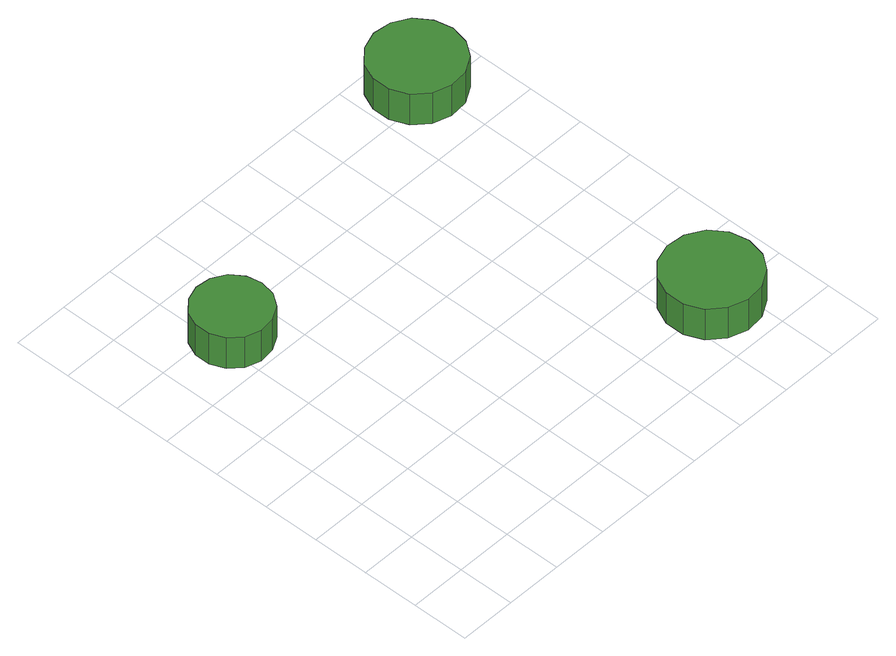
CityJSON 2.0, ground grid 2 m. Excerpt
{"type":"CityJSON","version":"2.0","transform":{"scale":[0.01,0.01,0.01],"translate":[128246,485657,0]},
"CityObjects":{
"tree1":{"type":"SolitaryVegetationObject","attributes":{"function":"something"},"geometry":[{"type":"MultiSurface","lod":"1","boundaries":[[[0,1,2,3,4,5,6,7,8,9,10,11,12,13,14]],[[15,16,17,18,19,20,21,22,23,24,25,26,27,28,29]],[[0,29,28,1]],[[1,28,27,2]],[[2,27,26,3]],[[3,26,25,4]],[[4,25,24,5]],[[5,24,23,6]],[[6,23,22,7]],[[7,22,21,8]],[[8,21,20,9]],[[9,20,19,10]],[[10,19,18,11]],[[11,18,17,12]],[[12,17,16,13]],[[13,16,15,14]],[[14,15,29,0]]]}]},
"tree2":{"type":"SolitaryVegetationObject","attributes":{"function":"something"},"geometry":[{"type":"MultiSurface","lod":"1","boundaries":[[[30,31,32,33,34,35,36,37,38,39,40,41,42,43,44]],[[45,46,47,48,49,50,51,52,53,54,55,56,57,58,59]],[[30,59,58,31]],[[31,58,57,32]],[[32,57,56,33]],[[33,56,55,34]],[[34,55,54,35]],[[35,54,53,36]],[[36,53,52,37]],[[37,52,51,38]],[[38,51,50,39]],[[39,50,49,40]],[[40,49,48,41]],[[41,48,47,42]],[[42,47,46,43]],[[43,46,45,44]],[[44,45,59,30]]]}]},
"tree3":{"type":"SolitaryVegetationObject","attributes":{"function":"something"},"geometry":[{"type":"MultiSurface","lod":"1","boundaries":[[[60,61,62,63,64,65,66,67,68,69,70,71,72,73,74]],[[75,76,77,78,79,80,81,82,83,84,85,86,87,88,89]],[[60,89,88,61]],[[61,88,87,62]],[[62,87,86,63]],[[63,86,85,64]],[[64,85,84,65]],[[65,84,83,66]],[[66,83,82,67]],[[67,82,81,68]],[[68,81,80,69]],[[69,80,79,70]],[[70,79,78,71]],[[71,78,77,72]],[[72,77,76,73]],[[73,76,75,74]],[[74,75,89,60]]]}]}
},
"vertices":[
[335,1112,247],[324,1165,247],[292,1210,247],[244,1237,247],[189,1243,247],[137,1226,247],[96,1189,247],[74,1139,247],[74,1084,247],[96,1034,247],[137,997,247],[189,980,247],[244,986,247],[292,1013,247],[324,1058,247],[324,1058,118],[292,1013,118],[244,986,118],[189,980,118],[137,997,118],[96,1034,118],[74,1084,118],[74,1139,118],[96,1189,118],[137,1226,118],[189,1243,118],[244,1237,118],[292,1210,118],[324,1165,118],[335,1112,118],
[1487,215,184],[1473,282,184],[1433,338,184],[1373,372,184],[1305,379,184],[1240,358,184],[1189,312,184],[1161,250,184],[1161,181,184],[1189,118,184],[1240,73,184],[1305,51,184],[1373,59,184],[1433,93,184],[1473,148,184],[1473,148,55],[1433,93,55],[1373,59,55],[1305,51,55],[1240,73,55],[1189,118,55],[1161,181,55],[1161,250,55],[1189,312,55],[1240,358,55],[1305,379,55],[1373,372,55],[1433,338,55],[1473,282,55],[1487,215,55],
[1508,1428,224],[1494,1492,224],[1456,1546,224],[1398,1579,224],[1333,1586,224],[1270,1565,224],[1221,1521,224],[1194,1461,224],[1194,1395,224],[1221,1335,224],[1270,1291,224],[1333,1270,224],[1398,1277,224],[1456,1310,224],[1494,1363,224],[1494,1363,95],[1456,1310,95],[1398,1277,95],[1333,1270,95],[1270,1291,95],[1221,1335,95],[1194,1395,95],[1194,1461,95],[1221,1521,95],[1270,1565,95],[1333,1586,95],[1398,1579,95],[1456,1546,95],[1494,1492,95],[1508,1428,95]
]}
